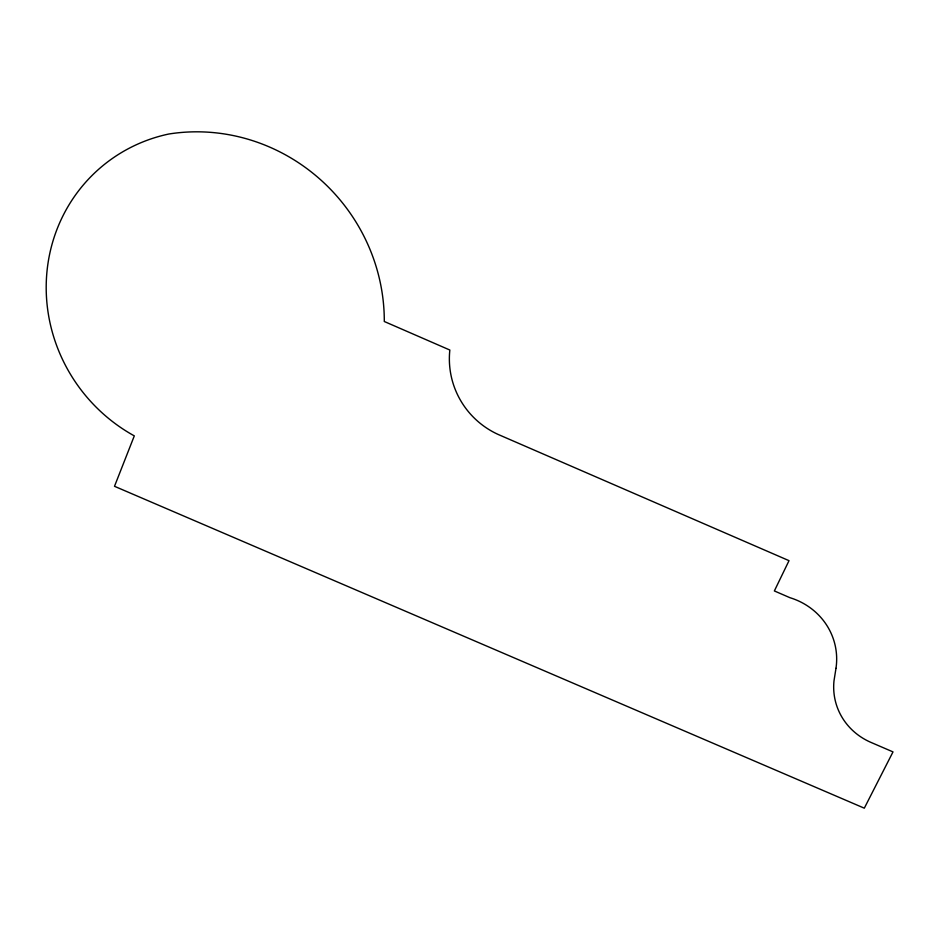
<?xml version="1.0" encoding="UTF-8"?>
<svg xmlns="http://www.w3.org/2000/svg" width="940" height="940" viewBox="0 0 940 940"><rect width="100%" height="100%" fill="white"/><g stroke="black" fill="none" stroke-linecap="round" stroke-linejoin="round"><path stroke-width="1.41" d="M835.977 668.34L833.991 680.889A66.505 62.522 -14.5 0 0 871.591 742.67L893 751.894L864.307 808.177L114.504 486.297L134.303 435.878A165.135 158.895 53 0 1 47.247 268.969A165.135 158.895 53 0 1 168.73 134.032A184.957 177.871 51.2 0 1 384.296 321.504L449.837 350.032A83.425 82.979 8.8 0 0 498.224 434.48L789.013 560.663L774.36 590.943L789.929 597.687A68.726 65.4 -9.4 0 1 835.977 668.34"/></g></svg>
